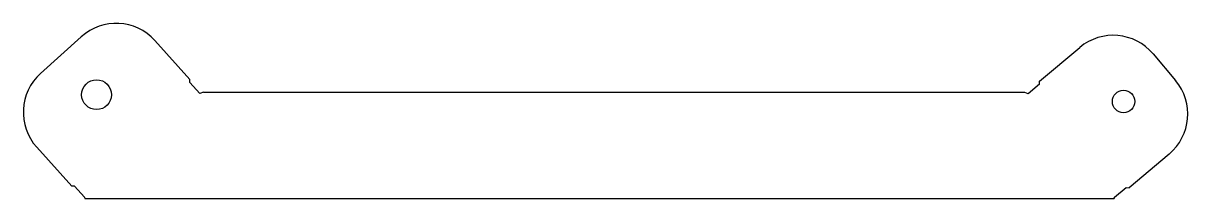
# Model space of a CAD drawing. Extents: x -141 to 137, y 0 to 42.
import ezdxf

# ---------------------------------------------------------------- set-up
doc = ezdxf.new("R2010")
doc.units = 0
doc.layers.add('Shape2DView', color=7, linetype='CONTINUOUS')

msp = doc.modelspace()

# ---------------------------------------------------------------- linework, layer by layer
at = {"layer": 'Shape2DView'}
for p, q in [((-127.056, 38.5977), (-136.767, 29.8537)), ((-101.134, 28.4085), (-109.479, 37.6765)), ((101.526, 28.0022), (111.08, 36.0187)), ((128.614, 34.4846), (133.927, 28.153)), ((-101.17, 27.7269), (-101.134, 28.4085)), ((101.467, 27.3223), (101.526, 28.0022)), ((-101.17, 27.7269), (-101.188, 27.7099)), ((-101.188, 27.7099), (-98.8025, 25.0601)), ((-98.7836, 25.0771), (-98.8025, 25.0601)), ((-97.9424, 25.4), (-98.7836, 25.0771)), ((-97.9424, 25.4), (97.9424, 25.4)), ((97.9424, 25.4), (98.7352, 25.0303)), ((98.7352, 25.0303), (98.7515, 25.0108)), ((101.483, 27.3028), (98.7515, 25.0108)), ((101.467, 27.3223), (101.483, 27.3028)), ((-137.688, 12.2765), (-129.343, 3.00848)), ((132.393, 10.6187), (122.839, 2.6022)), ((-128.662, 2.97276), (-129.343, 3.00848)), ((-128.643, 2.98976), (-128.662, 2.97276)), ((-126.257, 0.339918), (-128.643, 2.98976)), ((-126.257, 0.339918), (-126.276, 0.322922)), ((-126.276, 0.322922), (-126.152, 0)), ((119.256, 0), (-126.152, 0)), ((119.256, 0), (119.428, 0.369693)), ((119.412, 0.389151), (122.143, 2.68114)), ((119.412, 0.389151), (119.428, 0.369693)), ((122.143, 2.68114), (122.159, 2.66169)), ((122.159, 2.66169), (122.839, 2.6022))]:
    msp.add_line(p, q, dxfattribs=at)
for centre, radius in [((-123.414, 24.7878), 3.55), ((121.542, 23.1554), 2.667)]:
    msp.add_circle(centre, radius, dxfattribs=at)
for centre, start, end in [((-118.728, 29.3485), 42, 132), ((119.08, 26.4845), 40, 130), ((-128.439, 20.6045), 132, -138), ((124.393, 20.1529), -50, 40)]:
    msp.add_arc(centre, 12.446, start, end, dxfattribs=at)

doc.saveas('drawing.dxf')
